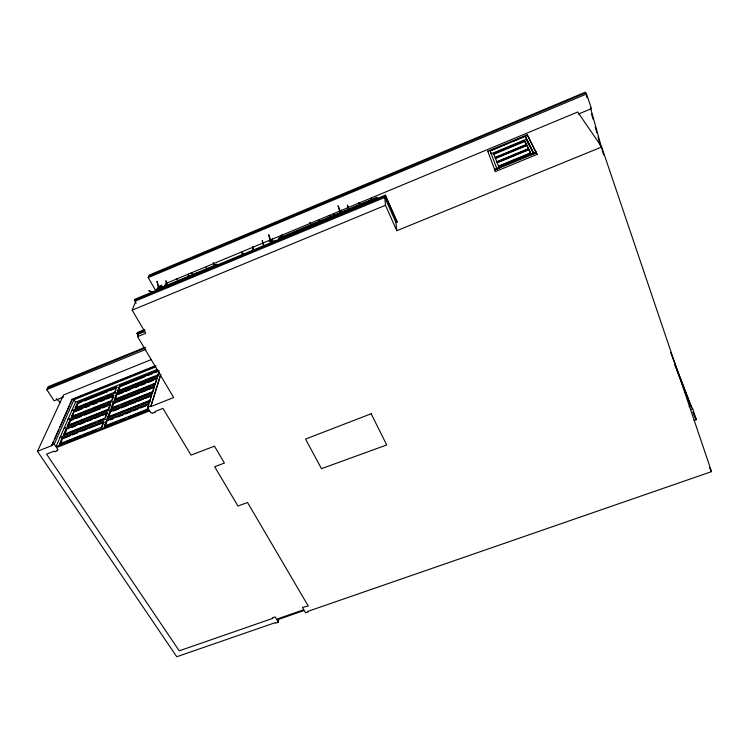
<?xml version="1.0" encoding="UTF-8"?>
<svg xmlns="http://www.w3.org/2000/svg" width="749" height="749" viewBox="0 0 749 749"><rect width="100%" height="100%" fill="white"/><g stroke="black" fill="none" stroke-linecap="round" stroke-linejoin="round"><path stroke-width="1.12" d="M333.885 216.882L333.895 213.446M333.988 216.873L333.998 215.815L333.979 216.967M253.003 250.297L253.068 246.477L252.89 250.606M206.434 270.052L206.509 266.766L206.434 269.912M333.96 216.676L333.979 216.058M371.055 202.136L371.223 198.017L371.008 201.884M168.282 285.959L168.31 285.481M335.73 215.946L336.91 216.18L336.367 215.122L336.975 214.645M206.874 269.958L206.921 269.05L206.827 269.921M216.255 265.09L216.302 264.463L216.704 265.549M188.196 277.87L188.495 274.097L188.242 276.138M151.279 359.595L63.534 394.985L37.45 451.291L176.773 656.742L275.304 622.634L275.623 623.168L278.338 622.222L278.628 618.758M339.054 214.542L339.11 213.924M207.342 269.621L207.436 268.573M338.876 214.813L339.025 213.68L338.838 214.72M279.152 239.203L278.89 240.12M278.628 240.326L278.965 238.051L377.084 197.23L377.299 197.717L374.069 199.065M157.674 290.359L158.217 287.195M242.114 255.39L242.339 254.332M158.273 290.172L158.498 289.039L158.292 289.704M207.099 269.546L207.239 268.9M158.479 289.713L158.713 288.683L158.385 289.854M339.494 214.645L340.233 211.424M144.669 331.564L138.556 334.063L137.582 336.638L173.665 397.541L150.802 406.567L160.623 374.219M150.802 406.567L160.876 374.65M147.338 408.917L148.555 405.115M116.619 414.038L108.025 417.436L107.753 417.006L109.888 411.37L151.429 394.892L149.912 400.865L141.327 404.263M153.292 384.471L155.436 383.61L156.775 379.425M158.086 375.343L159.06 372.281M128.987 416.978L147.038 409.862L159.134 370.839M163.834 288.346L165.566 283.599L577.694 112.004L601.69 146.991L711.55 471.627L308.036 611.306L308.354 611.839L305.611 612.785L304.244 610.463L276.943 619.919L278.338 622.222M169.471 284.845L169.424 285.8M117.312 421.584L104.57 426.602L104.289 426.172L106.489 420.376L148.592 403.73M117.911 405.939L111.386 408.523L111.124 408.102L113.193 402.625L154.182 386.306L154.697 387.167L149.304 389.311M156.859 377.955L116.413 394.105L114.391 399.442L155.183 383.179L155.436 383.61M121.01 390.163L117.584 391.015L119.54 385.829L158.385 370.259M104.57 426.602L106.761 420.807L148.864 404.17M108.025 417.436L110.15 411.8L151.691 395.332M111.386 408.523L113.455 403.046L154.434 386.737L152.712 392.12L152.459 391.68L111.124 408.102M114.653 399.863L116.666 394.526L157.112 378.376M117.836 391.427L119.793 386.241L158.638 370.68M104.841 427.042L106.667 422.202M108.296 417.867L110.421 412.222L109.888 411.37M111.657 408.954L113.38 404.385M115.318 399.217L116.526 396.015M118.099 391.849L120.055 386.653L119.54 385.829M102.21 415.48L107.584 413.354L107.041 412.502L104.888 418.139L63.693 434.448L63.965 434.869L67.223 433.587M71.473 416.547L111.601 400.556L113.642 395.21L73.842 411.107L71.473 416.547L71.745 416.959L90.18 409.619M81.229 402.204L78.036 403.486L75.743 408.776L75.218 407.962L114.822 392.111L116.807 386.915L117.069 387.336L77.774 403.074L75.48 408.364L79.759 406.66M101.667 427.754L103.877 421.94L62.476 438.296L59.911 444.213M105.525 417.633L107.313 412.924L66.464 429.13L63.965 434.869M110.309 405.078L108.558 409.647L80.752 420.695M112.275 399.91L113.492 396.698M115.88 390.454L115.084 392.532L114.822 392.111M138.153 335.515L136.983 333.53L137.367 332.5L144.491 329.588M159.425 288.356L155.343 290.05L148.218 277.579L149.238 275.052L585.231 92.258L586.533 93.99L591.476 108.633L578.406 114.073M137.582 336.638L145.765 333.296L132.161 310.152L135.972 300.826L384.799 197.446L395.921 222.509L396.792 230.72L601.69 146.991M136.131 303.261L134.389 300.283L134.792 299.319L385.37 195.124L396.933 221.208L397.026 222.06L395.921 222.509M280.398 238.725L281.924 234.933L279.995 239.277M60.622 443.651L61.905 440.693M65.079 433.381L66.324 430.506M68.187 426.209L70.612 420.62L73.795 419.356M72.41 416.472L73.589 413.748M62.195 437.875L59.63 443.783L101.387 427.314L103.605 421.509L62.195 437.875L62.757 438.727L70.191 435.787M63.693 434.448L66.184 428.709L107.041 412.502M67.635 425.376L70.069 419.786L110.393 403.739L108.296 409.226L67.635 425.376L67.916 425.797L78.608 421.547M75.218 407.962L77.512 402.662L116.807 386.915M67.916 425.797L70.34 420.208L110.655 404.16M71.745 416.959L74.114 411.519L113.904 395.631M155.829 366.87L73.936 399.751L54.293 444.101L55.997 446.666L75.509 402.204L157.327 369.388M275.108 241.777L275.454 240.775M37.45 451.291L51.718 445.664L53.619 441.386M54.574 439.251L58.862 429.636M59.808 427.492L69.339 406.117M70.294 403.983L72.194 399.704L82.952 395.388M51.718 445.664L71.932 399.301L155.848 365.578M63.515 397.007L54.115 400.79L46.794 389.583L48.245 386.634L145.4 347.19M338.501 214.56L339.063 215.197M158.114 289.573L158.46 290.266L157.018 288.487M156.916 289.76L157.767 289.189L158.713 290.537M148.218 277.579L586.533 93.99M536.443 152.805L494.761 169.995L494.49 169.246L536.087 152.094L536.443 152.805L537.033 154.416L495.379 171.577L487.777 151.176L527.268 134.745L536.481 153.161M161.466 287.504L216.021 264.809M283.515 236.731L279.199 238.519L278.965 238.051M287.831 234.933L291.061 233.585M293.215 232.696L296.454 231.347M298.608 230.449L301.838 229.11M304 228.211L312.623 224.625M314.777 223.726L318.016 222.378M320.169 221.479L323.399 220.14M325.562 219.242L339.569 213.409M341.731 212.51L344.961 211.171M347.115 210.272L350.354 208.924M352.507 208.025L358.977 205.338M362.207 203.99L366.523 202.202M368.677 201.303L371.916 199.955M491.175 150.352L501.839 145.915M503.974 145.025L507.176 143.696M513.58 141.027L517.849 139.248M519.984 138.368L523.186 137.03M525.321 136.149L527.455 135.26L537.033 154.416M280.819 238.042L292.672 233.108M295.649 231.872L359.829 205.17M362.881 203.906L375.09 198.822M497.13 169.377L490.146 150.97L525.433 136.29L533.7 153.049M134.389 300.283L385.445 195.929L385.37 195.124M533.831 154.032L526.481 139.099L491.232 153.742L490.146 150.97M526.472 144.407L495.108 157.402L493.61 153.545L524.646 140.653L528.317 148.405M499.396 168.534L495.239 157.758L526.631 144.744L528.494 148.583L496.765 161.709L497.196 162.833L528.953 149.706L530.854 153.639M499.583 156.438L526.753 145.184L524.937 141.421L493.909 154.303L493.61 153.545M526.921 145.521L495.529 158.516L495.239 157.758M132.161 310.152L385.463 205.282L384.799 197.446M496.896 162.065L528.663 148.929L530.564 152.852L498.459 166.109L498.9 167.252L531.032 153.994M499.171 161.606L528.785 149.36M498.6 166.465L530.741 153.208L531.322 154.781M500.903 165.997L503.038 165.117M512.672 161.147L515.883 159.818M521.229 157.618L523.373 156.728M525.508 155.848L528.719 154.528M136.983 333.53L145.128 330.197M145.072 348.116L47.992 387.954M46.794 389.583L145.83 349.409M85.105 394.526L90.479 392.364M92.633 391.502L98.007 389.34M100.16 388.469L131.356 375.942M133.509 375.08L138.883 372.918M141.037 372.056L146.411 369.894M148.564 369.023L153.948 366.87M84.412 400.93L107.762 391.577M109.888 390.725L115.196 388.6M121.132 386.222L144.857 376.719M148.096 375.418L152.412 373.695M154.566 372.824L157.805 371.532M117.584 391.015L157.833 374.912L158.339 375.764M82.97 405.368L87.259 403.664M90.47 402.372L94.749 400.668M97.96 399.376L102.239 397.672M106.517 395.959L109.729 394.676M123.136 389.311L128.425 387.196M131.609 385.922L154.903 376.607M71.81 410.621L157.992 376.167M75.452 411.51L81.903 408.926M85.133 407.643L89.431 405.921M92.661 404.638L96.958 402.915M100.188 401.633L104.486 399.91M106.639 399.058L112.013 396.904M117.996 394.517L123.313 392.401M125.439 391.549L130.766 389.424M135.017 387.72L138.209 386.447M141.402 385.173L145.662 383.479M148.854 382.205L153.105 380.501M92.352 408.748L97.773 406.595M99.945 405.724L105.366 403.571M107.528 402.7L110.786 401.408M115.73 399.432L150.072 385.754M68.019 419.262L155.371 384.471M75.911 418.513L81.22 416.397M84.403 415.133L100.31 408.804M102.435 407.962L107.734 405.846M139.595 393.169L113.717 403.468L113.193 402.625M141.758 392.307L147.15 390.163M122.265 404.207L125.523 402.915M127.705 402.054L133.135 399.891M135.316 399.03L151.626 392.551M64.124 428.147L152.665 393M72.11 427.417L75.34 426.134M79.637 424.43L85.011 422.305M87.165 421.453L92.539 419.318M94.683 418.466L100.057 416.332M113.614 410.958L118.941 408.851M121.066 408.008L128.528 405.05M130.654 404.207L135.981 402.091M138.106 401.249L143.433 399.142M145.559 398.29L150.886 396.184M107.753 417.006L149.65 400.425L150.184 401.305M69.385 432.725L95.404 422.436M98.662 421.144L102.997 419.431M118.763 413.186L124.137 411.061M126.291 410.218L131.655 408.093M133.809 407.241L139.174 405.115M60.117 437.276L149.884 401.773M72.316 434.954L77.615 432.856M81.866 431.181L87.174 429.083M89.29 428.241L104.148 422.37M110.272 419.955L113.511 418.672M117.827 416.968L123.22 414.843M125.383 413.982L130.775 411.856M132.938 411.004L138.331 408.87M140.494 408.018L145.886 405.883M51.428 445.234L54.293 444.101M150.54 406.117L147.572 407.287L149.182 409.946L55.997 446.666M104.289 426.172L146.767 409.422M60.987 443.792L64.199 442.519M66.333 441.676L71.689 439.569M73.833 438.727L81.323 435.768M83.467 434.926L88.822 432.819M90.957 431.967L96.312 429.86M119.428 420.741L124.737 418.654M170.023 284.564L170.557 284.367M689.024 406.641L691.121 405.892L692.675 408.739L696.364 419.693L694.164 420.47M690.569 409.497L692.675 408.739M157.084 290.921L156.026 290.406L156.157 291.136M333.08 217.201L329.026 215.459L332.079 217.238M272.196 242.751L269.153 241.019L272.065 242.676M152.534 292.269L148.826 290.49L151.438 292.353M273.862 242.002L273.151 241.478L273.647 242.058M275.145 241.59L274.265 240.897L274.368 241.44M320.769 222.528L318.016 220.346L320.638 222.434M193.757 275.145L191.117 272.898L193.635 275.052M56.315 398.74L60.585 402.672M322.126 222.041L321.48 221.414L321.948 222.06M275.426 241.084L274.752 240.41L275.192 241.29M195.489 274.555L194.89 273.891L195.274 274.583M243.762 254.548L241.318 252.188L243.622 255.1M196.79 274.274L196.06 273.413L196.069 274.012M360.84 205.217L358.593 202.53L360.84 205.722M323.399 221.376L322.763 220.609L323.212 221.535M178.637 280.987L176.352 278.506L178.421 281.568M197.156 273.769L196.613 272.954L196.893 273.956M66.184 428.709L66.736 429.542M70.069 419.786L70.612 420.62M73.842 411.107L74.376 411.931M77.512 402.662L78.036 403.486M73.936 399.751L75.509 402.204M106.489 420.376L107.032 421.238M116.413 394.105L116.928 394.948M149.117 276.269L585.662 92.839L587.076 97.782M264.931 246.281L264.509 245.962M694.726 416.659L696.364 419.693M709.415 467.545L711.55 471.627M215.216 266.738L213.184 262.693L215.113 266.569M532.942 152.618L527.043 140.634L528.878 144.932M530.198 152.459L528.663 148.929M311.884 226.554L309.955 222.378L311.79 226.376M385.463 205.282L396.792 230.72M385.445 195.929L397.026 222.06M215.852 265.521L215.515 264.678L215.712 265.511M312.193 225.458L311.856 224.597L312.09 225.43M487.777 151.176L487.974 151.682M494.49 169.246L495.379 171.577M670.598 352.404L691.121 405.892M675.064 364.95L691.393 407.512M693.059 411.875L695.269 417.67M675.036 365.334L683.837 388.272M685.092 391.549L688.443 400.284M689.277 402.466L690.531 405.743M693.05 412.296L694.304 415.573M340.374 213.222L338.071 205.713L341.057 213.886L340.271 210.787L340.926 212.416M270.689 242.208L268.638 234.699L271.531 242.798L270.913 239.661L272.252 243.359L271.653 239.474L272.177 240.448L272.458 238.865L273.216 242.526M312.801 225.589L312.389 224.485L312.436 225.093M158.591 288.833L156.953 281.324L159.677 289.301L159.331 286.127L160.604 289.76L160.398 285.8L160.979 286.717L161.634 285.013L162.093 288.711M524.646 140.653L525.218 142.188M527.268 134.745L527.455 135.26M525.433 136.29L526.481 139.099M536.087 152.094L536.677 153.695M348.987 209.551L347.367 205.039L349.053 210.834M263.732 245.007L262.206 240.541L263.582 246.365M167.963 286.83L165.95 280.678L166.99 286.521M312.942 225.187L312.623 224.194L312.829 225.299M216.967 265.099L216.686 264.107L216.789 265.24M591.467 113.539L593.03 119.166M595.23 127.04L596.803 132.667M598.058 137.17L600.567 146.167M585.231 92.258L585.858 94.514M590.521 108.034L603.6 155.015M342.274 213.811L341.329 210.179L341.291 211.686L340.804 210.413L341.179 212.473M322.388 221.011L322.519 221.564M333.942 216.058L333.932 216.995L333.942 216.058M339.325 213.952L339.175 214.813L339.325 213.952M158.226 289.273L158.048 290.153L158.226 289.273M149.725 410.836L56.568 447.518L57.991 449.653L57.036 450.027L57.467 450.664L54.611 451.787L54.181 451.151L46.588 454.137L179.236 650.825L272.711 618.384L272.383 617.85L275.098 616.904L276.503 619.217L303.813 609.742L302.437 607.411L308.26 606.044L247.535 502.495L237.957 506.034L214.673 466.749L224.41 463.06L214.486 446.151L191.032 455.12L162.936 408.374L155.015 411.491L155.418 412.156L152.459 413.317L152.056 412.652L151.064 413.045L149.725 410.836M371.167 413.766L305.545 439.064L321.48 468.668L386.718 444.962L371.167 413.766"/></g></svg>
